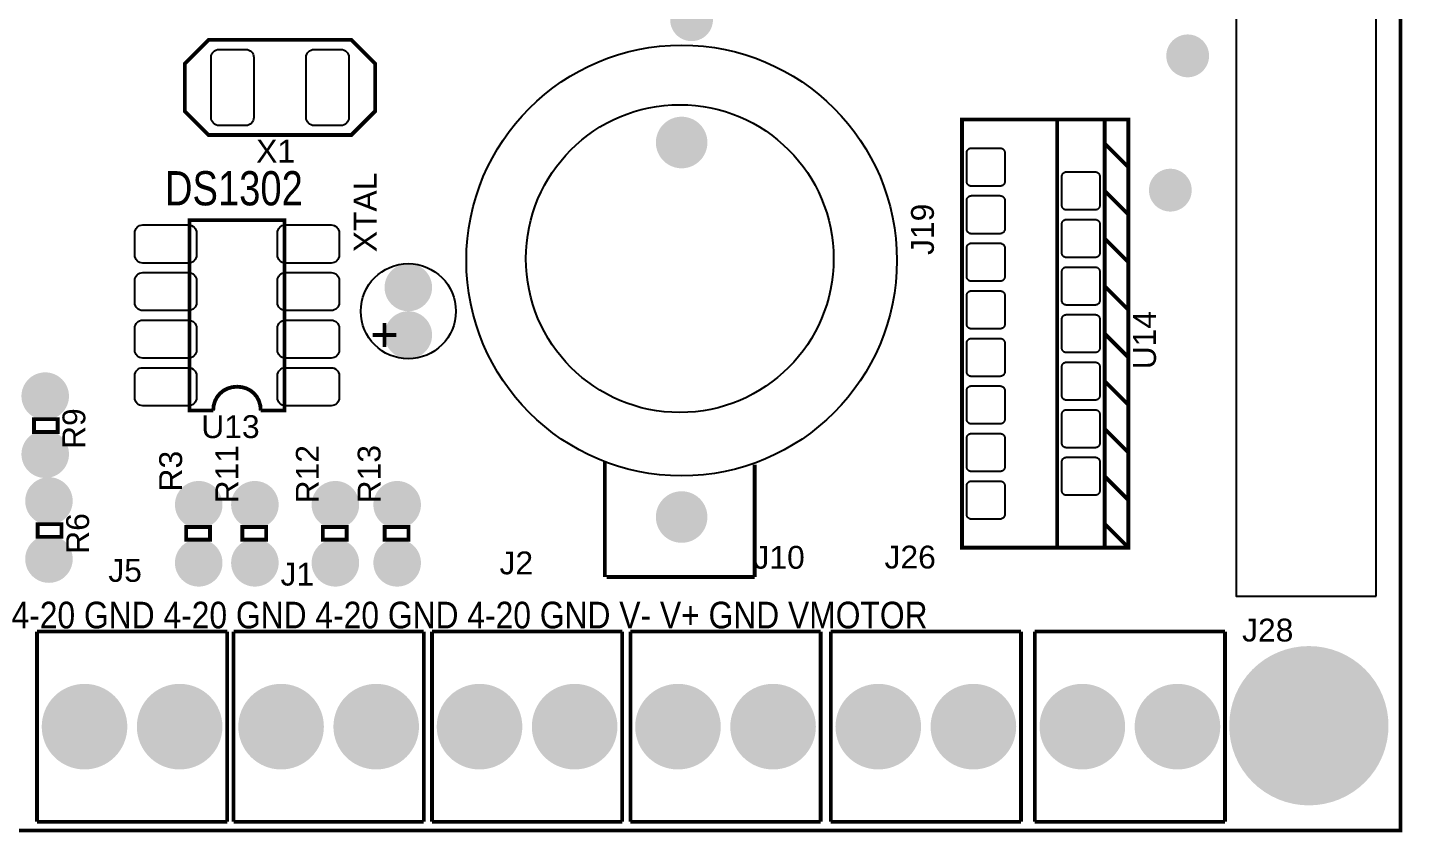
# Model space of a CAD drawing. Header units: inches. Extents: x -2.29 to 2.29, y -2.44 to 2.44.
# Drawn here: x -0.6 to 2.291, y -2.445 to -0.753 of the extents above; entities that cross this region are included whole.
import ezdxf

# ---------------------------------------------------------------- set-up
doc = ezdxf.new("R2010")
doc.units = ezdxf.units.IN
doc.layers.get('0').update_dxf_attribs({"linetype": 'CONTINUOUS'})

# ---------------------------------------------------------------- blocks, each defined once
blk = doc.blocks.new('EPAD')
at = {"const_width": 0.5}
blk.add_lwpolyline([(-0.25, 0, 1), (0.25, 0, 1)], format="xyb", close=True, dxfattribs=at)

msp = doc.modelspace()

# ---------------------------------------------------------------- linework, layer by layer
at = {"const_width": 0.008}
for points in [[(-2.287402, -2.440945), (2.287402, -2.440945), (2.287402, 2.440945), (-2.287402, 2.440945), (-2.287402, -2.440945)], [(-2.287402, -2.440945), (2.287402, -2.440945), (2.287402, 2.440945), (-2.287402, 2.440945), (-2.287402, -2.440945)], [(-2.287402, -2.440945), (2.287402, -2.440945), (2.287402, 2.440945), (-2.287402, 2.440945), (-2.287402, -2.440945)], [(0.080709, -0.978575), (-0.219291, -0.978575), (-0.269291, -0.928575), (-0.269291, -0.828575), (-0.219291, -0.778575), (0.080709, -0.778575), (0.130709, -0.828575), (0.130709, -0.928575), (0.080709, -0.978575)], [(0.080709, -0.978575), (-0.219291, -0.978575), (-0.269291, -0.928575), (-0.269291, -0.828575), (-0.219291, -0.778575), (0.080709, -0.778575), (0.130709, -0.828575), (0.130709, -0.928575), (0.080709, -0.978575)], [(0.080709, -0.978575), (-0.219291, -0.978575), (-0.269291, -0.928575), (-0.269291, -0.828575), (-0.219291, -0.778575), (0.080709, -0.778575), (0.130709, -0.828575), (0.130709, -0.928575), (0.080709, -0.978575)], [(1.364961, -1.846063), (1.714961, -1.846063), (1.714961, -0.946063), (1.364961, -0.946063), (1.364961, -1.846063)], [(1.364961, -1.846063), (1.714961, -1.846063), (1.714961, -0.946063), (1.364961, -0.946063), (1.364961, -1.846063)], [(1.364961, -1.846063), (1.714961, -1.846063), (1.714961, -0.946063), (1.364961, -0.946063), (1.364961, -1.846063)], [(1.564961, -0.946063), (1.564961, -1.846063)], [(1.564961, -0.946063), (1.564961, -1.846063)], [(1.564961, -0.946063), (1.564961, -1.846063)], [(1.664961, -0.946063), (1.664961, -1.846063)], [(1.664961, -0.946063), (1.664961, -1.846063)], [(1.664961, -0.946063), (1.664961, -1.846063)], [(1.664961, -0.996063), (1.714961, -1.046063)], [(1.664961, -0.996063), (1.714961, -1.046063)], [(1.664961, -0.996063), (1.714961, -1.046063)], [(1.664961, -1.096063), (1.714961, -1.146063)], [(1.664961, -1.096063), (1.714961, -1.146063)], [(1.664961, -1.096063), (1.714961, -1.146063)], [(-0.209724, -1.557685), (-0.259724, -1.557685), (-0.259724, -1.157685), (-0.059724, -1.157685), (-0.059724, -1.557685), (-0.109724, -1.557685)], [(-0.209724, -1.557685), (-0.259724, -1.557685), (-0.259724, -1.157685), (-0.059724, -1.157685), (-0.059724, -1.557685), (-0.109724, -1.557685)], [(-0.209724, -1.557685), (-0.259724, -1.557685), (-0.259724, -1.157685), (-0.059724, -1.157685), (-0.059724, -1.557685), (-0.109724, -1.557685)], [(1.664961, -1.196063), (1.714961, -1.246063)], [(1.664961, -1.196063), (1.714961, -1.246063)], [(1.664961, -1.196063), (1.714961, -1.246063)], [(1.664961, -1.296063), (1.714961, -1.346063)], [(1.664961, -1.296063), (1.714961, -1.346063)], [(1.664961, -1.296063), (1.714961, -1.346063)], [(0.150646, -1.424024), (0.150646, -1.374024)], [(0.150646, -1.424024), (0.150646, -1.374024)], [(0.150646, -1.424024), (0.150646, -1.374024)], [(0.125646, -1.399024), (0.175646, -1.399024)], [(0.125646, -1.399024), (0.175646, -1.399024)], [(0.125646, -1.399024), (0.175646, -1.399024)], [(1.664961, -1.396063), (1.714961, -1.446063)], [(1.664961, -1.396063), (1.714961, -1.446063)], [(1.664961, -1.396063), (1.714961, -1.446063)], [(1.664961, -1.496063), (1.714961, -1.546063)], [(1.664961, -1.496063), (1.714961, -1.546063)], [(1.664961, -1.496063), (1.714961, -1.546063)], [(-0.159724, -1.507685), (-0.169911, -1.508644), (-0.179349, -1.511419), (-0.187849, -1.515859), (-0.195224, -1.52181), (-0.201287, -1.52912), (-0.205849, -1.537638), (-0.208724, -1.54721), (-0.209724, -1.557685)], [(-0.159724, -1.507685), (-0.169911, -1.508644), (-0.179349, -1.511419), (-0.187849, -1.515859), (-0.195224, -1.52181), (-0.201287, -1.52912), (-0.205849, -1.537638), (-0.208724, -1.54721), (-0.209724, -1.557685)], [(-0.159724, -1.507685), (-0.169911, -1.508644), (-0.179349, -1.511419), (-0.187849, -1.515859), (-0.195224, -1.52181), (-0.201287, -1.52912), (-0.205849, -1.537638), (-0.208724, -1.54721), (-0.209724, -1.557685)], [(-0.159724, -1.507685), (-0.14925, -1.508644), (-0.139677, -1.511419), (-0.131159, -1.515859), (-0.123849, -1.52181), (-0.117898, -1.52912), (-0.113458, -1.537638), (-0.110683, -1.54721), (-0.109724, -1.557685)], [(-0.159724, -1.507685), (-0.14925, -1.508644), (-0.139677, -1.511419), (-0.131159, -1.515859), (-0.123849, -1.52181), (-0.117898, -1.52912), (-0.113458, -1.537638), (-0.110683, -1.54721), (-0.109724, -1.557685)], [(-0.159724, -1.507685), (-0.14925, -1.508644), (-0.139677, -1.511419), (-0.131159, -1.515859), (-0.123849, -1.52181), (-0.117898, -1.52912), (-0.113458, -1.537638), (-0.110683, -1.54721), (-0.109724, -1.557685)], [(-0.586685, -1.602858), (-0.536685, -1.602858), (-0.536685, -1.576087), (-0.586685, -1.576087), (-0.586685, -1.602858)], [(-0.586685, -1.602858), (-0.536685, -1.602858), (-0.536685, -1.576087), (-0.586685, -1.576087), (-0.586685, -1.602858)], [(-0.586685, -1.602858), (-0.536685, -1.602858), (-0.536685, -1.576087), (-0.586685, -1.576087), (-0.586685, -1.602858)], [(-0.561685, -1.573331), (-0.561685, -1.576087)], [(-0.561685, -1.573331), (-0.561685, -1.576087)], [(-0.561685, -1.573331), (-0.561685, -1.576087)], [(-0.561685, -1.602858), (-0.561685, -1.605614)], [(-0.561685, -1.602858), (-0.561685, -1.605614)], [(-0.561685, -1.602858), (-0.561685, -1.605614)], [(1.664961, -1.596063), (1.714961, -1.646063)], [(1.664961, -1.596063), (1.714961, -1.646063)], [(1.664961, -1.596063), (1.714961, -1.646063)], [(0.614031, -1.907685), (0.614031, -1.663591)], [(0.614031, -1.907685), (0.614031, -1.663591)], [(0.614031, -1.907685), (0.614031, -1.663591)], [(0.928992, -1.671465), (0.928992, -1.907685)], [(0.928992, -1.671465), (0.928992, -1.907685)], [(0.928992, -1.671465), (0.928992, -1.907685)], [(1.664961, -1.696063), (1.714961, -1.746063)], [(1.664961, -1.696063), (1.714961, -1.746063)], [(1.664961, -1.696063), (1.714961, -1.746063)], [(-0.578811, -1.823331), (-0.528811, -1.823331), (-0.528811, -1.796559), (-0.578811, -1.796559), (-0.578811, -1.823331)], [(-0.578811, -1.823331), (-0.528811, -1.823331), (-0.528811, -1.796559), (-0.578811, -1.796559), (-0.578811, -1.823331)], [(-0.578811, -1.823331), (-0.528811, -1.823331), (-0.528811, -1.796559), (-0.578811, -1.796559), (-0.578811, -1.823331)], [(-0.553811, -1.793803), (-0.553811, -1.796559)], [(-0.553811, -1.793803), (-0.553811, -1.796559)], [(-0.553811, -1.793803), (-0.553811, -1.796559)], [(1.664961, -1.796063), (1.714961, -1.846063)], [(1.664961, -1.796063), (1.714961, -1.846063)], [(1.664961, -1.796063), (1.714961, -1.846063)], [(-0.553811, -1.823331), (-0.553811, -1.826087)], [(-0.553811, -1.823331), (-0.553811, -1.826087)], [(-0.553811, -1.823331), (-0.553811, -1.826087)], [(-0.266465, -1.829425), (-0.216465, -1.829425), (-0.216465, -1.802654), (-0.266465, -1.802654), (-0.266465, -1.829425)], [(-0.266465, -1.829425), (-0.216465, -1.829425), (-0.216465, -1.802654), (-0.266465, -1.802654), (-0.266465, -1.829425)], [(-0.266465, -1.829425), (-0.216465, -1.829425), (-0.216465, -1.802654), (-0.266465, -1.802654), (-0.266465, -1.829425)], [(-0.241465, -1.802654), (-0.241465, -1.799898)], [(-0.241465, -1.802654), (-0.241465, -1.799898)], [(-0.241465, -1.802654), (-0.241465, -1.799898)], [(-0.148354, -1.829425), (-0.098354, -1.829425), (-0.098354, -1.802654), (-0.148354, -1.802654), (-0.148354, -1.829425)], [(-0.148354, -1.829425), (-0.098354, -1.829425), (-0.098354, -1.802654), (-0.148354, -1.802654), (-0.148354, -1.829425)], [(-0.148354, -1.829425), (-0.098354, -1.829425), (-0.098354, -1.802654), (-0.148354, -1.802654), (-0.148354, -1.829425)], [(-0.123354, -1.802654), (-0.123354, -1.799898)], [(-0.123354, -1.802654), (-0.123354, -1.799898)], [(-0.123354, -1.802654), (-0.123354, -1.799898)], [(0.020937, -1.829425), (0.070937, -1.829425), (0.070937, -1.802654), (0.020937, -1.802654), (0.020937, -1.829425)], [(0.020937, -1.829425), (0.070937, -1.829425), (0.070937, -1.802654), (0.020937, -1.802654), (0.020937, -1.829425)], [(0.020937, -1.829425), (0.070937, -1.829425), (0.070937, -1.802654), (0.020937, -1.802654), (0.020937, -1.829425)], [(0.045937, -1.802654), (0.045937, -1.799898)], [(0.045937, -1.802654), (0.045937, -1.799898)], [(0.045937, -1.802654), (0.045937, -1.799898)], [(0.150858, -1.829425), (0.200858, -1.829425), (0.200858, -1.802654), (0.150858, -1.802654), (0.150858, -1.829425)], [(0.150858, -1.829425), (0.200858, -1.829425), (0.200858, -1.802654), (0.150858, -1.802654), (0.150858, -1.829425)], [(0.150858, -1.829425), (0.200858, -1.829425), (0.200858, -1.802654), (0.150858, -1.802654), (0.150858, -1.829425)], [(0.175858, -1.802654), (0.175858, -1.799898)], [(0.175858, -1.802654), (0.175858, -1.799898)], [(0.175858, -1.802654), (0.175858, -1.799898)], [(-0.241465, -1.832181), (-0.241465, -1.829425)], [(-0.241465, -1.832181), (-0.241465, -1.829425)], [(-0.241465, -1.832181), (-0.241465, -1.829425)], [(-0.123354, -1.832181), (-0.123354, -1.829425)], [(-0.123354, -1.832181), (-0.123354, -1.829425)], [(-0.123354, -1.832181), (-0.123354, -1.829425)], [(0.045937, -1.832181), (0.045937, -1.829425)], [(0.045937, -1.832181), (0.045937, -1.829425)], [(0.045937, -1.832181), (0.045937, -1.829425)], [(0.175858, -1.832181), (0.175858, -1.829425)], [(0.175858, -1.832181), (0.175858, -1.829425)], [(0.175858, -1.832181), (0.175858, -1.829425)], [(0.617969, -1.907685), (0.928992, -1.907685)], [(0.617969, -1.907685), (0.928992, -1.907685)], [(0.617969, -1.907685), (0.928992, -1.907685)], [(-0.580315, -2.022441), (-0.580315, -2.422441)], [(-0.580315, -2.022441), (-0.180315, -2.022441)], [(-0.580315, -2.022441), (-0.580315, -2.422441)], [(-0.580315, -2.022441), (-0.180315, -2.022441)], [(-0.580315, -2.022441), (-0.580315, -2.422441)], [(-0.580315, -2.022441), (-0.180315, -2.022441)], [(-0.180315, -2.022441), (-0.180315, -2.422441)], [(-0.180315, -2.022441), (-0.180315, -2.422441)], [(-0.180315, -2.022441), (-0.180315, -2.422441)], [(-0.166929, -2.022441), (-0.166929, -2.422441)], [(-0.166929, -2.022441), (0.233071, -2.022441)], [(-0.166929, -2.022441), (-0.166929, -2.422441)], [(-0.166929, -2.022441), (0.233071, -2.022441)], [(-0.166929, -2.022441), (-0.166929, -2.422441)], [(-0.166929, -2.022441), (0.233071, -2.022441)], [(0.233071, -2.022441), (0.233071, -2.422441)], [(0.233071, -2.022441), (0.233071, -2.422441)], [(0.233071, -2.022441), (0.233071, -2.422441)], [(0.250394, -2.022441), (0.250394, -2.422441)], [(0.250394, -2.022441), (0.650394, -2.022441)], [(0.250394, -2.022441), (0.250394, -2.422441)], [(0.250394, -2.022441), (0.650394, -2.022441)], [(0.250394, -2.022441), (0.250394, -2.422441)], [(0.250394, -2.022441), (0.650394, -2.022441)], [(0.650394, -2.022441), (0.650394, -2.422441)], [(0.650394, -2.022441), (0.650394, -2.422441)], [(0.650394, -2.022441), (0.650394, -2.422441)], [(0.667717, -2.022441), (0.667717, -2.422441)], [(0.667717, -2.022441), (1.067717, -2.022441)], [(0.667717, -2.022441), (0.667717, -2.422441)], [(0.667717, -2.022441), (1.067717, -2.022441)], [(0.667717, -2.022441), (0.667717, -2.422441)], [(0.667717, -2.022441), (1.067717, -2.022441)], [(1.067717, -2.022441), (1.067717, -2.422441)], [(1.067717, -2.022441), (1.067717, -2.422441)], [(1.067717, -2.022441), (1.067717, -2.422441)], [(1.088976, -2.422441), (1.088976, -2.022441)], [(1.488976, -2.022441), (1.088976, -2.022441)], [(1.088976, -2.422441), (1.088976, -2.022441)], [(1.488976, -2.022441), (1.088976, -2.022441)], [(1.088976, -2.422441), (1.088976, -2.022441)], [(1.488976, -2.022441), (1.088976, -2.022441)], [(1.488976, -2.422441), (1.488976, -2.022441)], [(1.488976, -2.422441), (1.488976, -2.022441)], [(1.488976, -2.422441), (1.488976, -2.022441)], [(1.51811, -2.422441), (1.51811, -2.022441)], [(1.91811, -2.022441), (1.51811, -2.022441)], [(1.51811, -2.422441), (1.51811, -2.022441)], [(1.91811, -2.022441), (1.51811, -2.022441)], [(1.51811, -2.422441), (1.51811, -2.022441)], [(1.91811, -2.022441), (1.51811, -2.022441)], [(1.91811, -2.422441), (1.91811, -2.022441)], [(1.91811, -2.422441), (1.91811, -2.022441)], [(1.91811, -2.422441), (1.91811, -2.022441)], [(-0.580315, -2.422441), (-0.180315, -2.422441)], [(-0.580315, -2.422441), (-0.180315, -2.422441)], [(-0.580315, -2.422441), (-0.180315, -2.422441)], [(-0.166929, -2.422441), (0.233071, -2.422441)], [(-0.166929, -2.422441), (0.233071, -2.422441)], [(-0.166929, -2.422441), (0.233071, -2.422441)], [(0.250394, -2.422441), (0.650394, -2.422441)], [(0.250394, -2.422441), (0.650394, -2.422441)], [(0.250394, -2.422441), (0.650394, -2.422441)], [(0.667717, -2.422441), (1.067717, -2.422441)], [(0.667717, -2.422441), (1.067717, -2.422441)], [(0.667717, -2.422441), (1.067717, -2.422441)], [(1.488976, -2.422441), (1.088976, -2.422441)], [(1.488976, -2.422441), (1.088976, -2.422441)], [(1.488976, -2.422441), (1.088976, -2.422441)], [(1.91811, -2.422441), (1.51811, -2.422441)], [(1.91811, -2.422441), (1.51811, -2.422441)], [(1.91811, -2.422441), (1.51811, -2.422441)]]:
    msp.add_lwpolyline(points, dxfattribs=at)
msp.add_lwpolyline([(2.235827, -1.948031), (2.235827, -0.638583), (1.941339, -0.638583), (1.941339, -1.948031), (2.235827, -1.948031)])
for points in [[(-0.141291, -0.958575), (-0.197291, -0.958575), (-0.200767, -0.958237), (-0.203981, -0.957263), (-0.206872, -0.955717), (-0.209377, -0.953661), (-0.211434, -0.951156), (-0.21298, -0.948265), (-0.213953, -0.945051), (-0.214291, -0.941575), (-0.214291, -0.815575), (-0.213953, -0.812099), (-0.21298, -0.808885), (-0.211434, -0.805994), (-0.209377, -0.803489), (-0.206872, -0.801432), (-0.203981, -0.799886), (-0.200767, -0.798913), (-0.197291, -0.798575), (-0.141291, -0.798575), (-0.137815, -0.798913), (-0.134601, -0.799886), (-0.13171, -0.801432), (-0.129206, -0.803489), (-0.127149, -0.805994), (-0.125603, -0.808885), (-0.12463, -0.812099), (-0.124291, -0.815575), (-0.124291, -0.941575), (-0.12463, -0.945051), (-0.125603, -0.948265), (-0.127149, -0.951156), (-0.129206, -0.953661), (-0.13171, -0.955717), (-0.134601, -0.957263), (-0.137815, -0.958237), (-0.141291, -0.958575)], [(0.058709, -0.958575), (0.002709, -0.958575), (-0.000767, -0.958237), (-0.003981, -0.957263), (-0.006872, -0.955717), (-0.009377, -0.953661), (-0.011434, -0.951156), (-0.01298, -0.948265), (-0.013953, -0.945051), (-0.014291, -0.941575), (-0.014291, -0.815575), (-0.013953, -0.812099), (-0.01298, -0.808885), (-0.011434, -0.805994), (-0.009377, -0.803489), (-0.006872, -0.801432), (-0.003981, -0.799886), (-0.000767, -0.798913), (0.002709, -0.798575), (0.058709, -0.798575), (0.062185, -0.798913), (0.065399, -0.799886), (0.06829, -0.801432), (0.070794, -0.803489), (0.072851, -0.805994), (0.074397, -0.808885), (0.07537, -0.812099), (0.075709, -0.815575), (0.075709, -0.941575), (0.07537, -0.945051), (0.074397, -0.948265), (0.072851, -0.951156), (0.070794, -0.953661), (0.06829, -0.955717), (0.065399, -0.957263), (0.062185, -0.958237), (0.058709, -0.958575)], [(1.454961, -1.016063), (1.454961, -1.076063), (1.45491, -1.077102), (1.454762, -1.078107), (1.45452, -1.079074), (1.454189, -1.079998), (1.453774, -1.080875), (1.45328, -1.081699), (1.45271, -1.082467), (1.45207, -1.083172), (1.451364, -1.083813), (1.450596, -1.084382), (1.449772, -1.084876), (1.448896, -1.085291), (1.447972, -1.085622), (1.447005, -1.085864), (1.446, -1.086013), (1.444961, -1.086063), (1.384961, -1.086063), (1.383921, -1.086013), (1.382916, -1.085864), (1.381949, -1.085622), (1.381025, -1.085291), (1.380149, -1.084876), (1.379325, -1.084382), (1.378557, -1.083813), (1.377851, -1.083172), (1.377211, -1.082467), (1.376642, -1.081699), (1.376147, -1.080875), (1.375732, -1.079998), (1.375402, -1.079074), (1.375159, -1.078107), (1.375011, -1.077102), (1.374961, -1.076063), (1.374961, -1.016063), (1.375011, -1.015024), (1.375159, -1.014019), (1.375402, -1.013052), (1.375732, -1.012128), (1.376147, -1.011251), (1.376642, -1.010427), (1.377211, -1.009659), (1.377851, -1.008954), (1.378557, -1.008313), (1.379325, -1.007744), (1.380149, -1.00725), (1.381025, -1.006835), (1.381949, -1.006504), (1.382916, -1.006262), (1.383921, -1.006113), (1.384961, -1.006063), (1.444961, -1.006063), (1.446, -1.006113), (1.447005, -1.006262), (1.447972, -1.006504), (1.448896, -1.006835), (1.449772, -1.00725), (1.450596, -1.007744), (1.451364, -1.008313), (1.45207, -1.008954), (1.45271, -1.009659), (1.45328, -1.010427), (1.453774, -1.011251), (1.454189, -1.012128), (1.45452, -1.013052), (1.454762, -1.014019), (1.45491, -1.015024), (1.454961, -1.016063)], [(1.654961, -1.066063), (1.654961, -1.126063), (1.65491, -1.127102), (1.654762, -1.128107), (1.65452, -1.129074), (1.654189, -1.129998), (1.653774, -1.130875), (1.65328, -1.131699), (1.65271, -1.132467), (1.65207, -1.133172), (1.651364, -1.133813), (1.650596, -1.134382), (1.649772, -1.134876), (1.648896, -1.135291), (1.647972, -1.135622), (1.647005, -1.135864), (1.646, -1.136013), (1.644961, -1.136063), (1.584961, -1.136063), (1.583921, -1.136013), (1.582916, -1.135864), (1.581949, -1.135622), (1.581025, -1.135291), (1.580149, -1.134876), (1.579325, -1.134382), (1.578557, -1.133813), (1.577851, -1.133172), (1.577211, -1.132467), (1.576642, -1.131699), (1.576147, -1.130875), (1.575732, -1.129998), (1.575402, -1.129074), (1.575159, -1.128107), (1.575011, -1.127102), (1.574961, -1.126063), (1.574961, -1.066063), (1.575011, -1.065024), (1.575159, -1.064019), (1.575402, -1.063052), (1.575732, -1.062128), (1.576147, -1.061251), (1.576642, -1.060427), (1.577211, -1.059659), (1.577851, -1.058954), (1.578557, -1.058313), (1.579325, -1.057744), (1.580149, -1.05725), (1.581025, -1.056835), (1.581949, -1.056504), (1.582916, -1.056262), (1.583921, -1.056113), (1.584961, -1.056063), (1.644961, -1.056063), (1.646, -1.056113), (1.647005, -1.056262), (1.647972, -1.056504), (1.648896, -1.056835), (1.649772, -1.05725), (1.650596, -1.057744), (1.651364, -1.058313), (1.65207, -1.058954), (1.65271, -1.059659), (1.65328, -1.060427), (1.653774, -1.061251), (1.654189, -1.062128), (1.65452, -1.063052), (1.654762, -1.064019), (1.65491, -1.065024), (1.654961, -1.066063)], [(1.454961, -1.116063), (1.454961, -1.176063), (1.45491, -1.177102), (1.454762, -1.178107), (1.45452, -1.179074), (1.454189, -1.179998), (1.453774, -1.180875), (1.45328, -1.181699), (1.45271, -1.182467), (1.45207, -1.183172), (1.451364, -1.183813), (1.450596, -1.184382), (1.449772, -1.184876), (1.448896, -1.185291), (1.447972, -1.185622), (1.447005, -1.185864), (1.446, -1.186013), (1.444961, -1.186063), (1.384961, -1.186063), (1.383921, -1.186013), (1.382916, -1.185864), (1.381949, -1.185622), (1.381025, -1.185291), (1.380149, -1.184876), (1.379325, -1.184382), (1.378557, -1.183813), (1.377851, -1.183172), (1.377211, -1.182467), (1.376642, -1.181699), (1.376147, -1.180875), (1.375732, -1.179998), (1.375402, -1.179074), (1.375159, -1.178107), (1.375011, -1.177102), (1.374961, -1.176063), (1.374961, -1.116063), (1.375011, -1.115024), (1.375159, -1.114019), (1.375402, -1.113052), (1.375732, -1.112128), (1.376147, -1.111251), (1.376642, -1.110427), (1.377211, -1.109659), (1.377851, -1.108954), (1.378557, -1.108313), (1.379325, -1.107744), (1.380149, -1.10725), (1.381025, -1.106835), (1.381949, -1.106504), (1.382916, -1.106262), (1.383921, -1.106113), (1.384961, -1.106063), (1.444961, -1.106063), (1.446, -1.106113), (1.447005, -1.106262), (1.447972, -1.106504), (1.448896, -1.106835), (1.449772, -1.10725), (1.450596, -1.107744), (1.451364, -1.108313), (1.45207, -1.108954), (1.45271, -1.109659), (1.45328, -1.110427), (1.453774, -1.111251), (1.454189, -1.112128), (1.45452, -1.113052), (1.454762, -1.114019), (1.45491, -1.115024), (1.454961, -1.116063)], [(1.654961, -1.166063), (1.654961, -1.226063), (1.65491, -1.227102), (1.654762, -1.228107), (1.65452, -1.229074), (1.654189, -1.229998), (1.653774, -1.230875), (1.65328, -1.231699), (1.65271, -1.232467), (1.65207, -1.233172), (1.651364, -1.233813), (1.650596, -1.234382), (1.649772, -1.234876), (1.648896, -1.235291), (1.647972, -1.235622), (1.647005, -1.235864), (1.646, -1.236013), (1.644961, -1.236063), (1.584961, -1.236063), (1.583921, -1.236013), (1.582916, -1.235864), (1.581949, -1.235622), (1.581025, -1.235291), (1.580149, -1.234876), (1.579325, -1.234382), (1.578557, -1.233813), (1.577851, -1.233172), (1.577211, -1.232467), (1.576642, -1.231699), (1.576147, -1.230875), (1.575732, -1.229998), (1.575402, -1.229074), (1.575159, -1.228107), (1.575011, -1.227102), (1.574961, -1.226063), (1.574961, -1.166063), (1.575011, -1.165024), (1.575159, -1.164019), (1.575402, -1.163052), (1.575732, -1.162128), (1.576147, -1.161251), (1.576642, -1.160427), (1.577211, -1.159659), (1.577851, -1.158954), (1.578557, -1.158313), (1.579325, -1.157744), (1.580149, -1.15725), (1.581025, -1.156835), (1.581949, -1.156504), (1.582916, -1.156262), (1.583921, -1.156113), (1.584961, -1.156063), (1.644961, -1.156063), (1.646, -1.156113), (1.647005, -1.156262), (1.647972, -1.156504), (1.648896, -1.156835), (1.649772, -1.15725), (1.650596, -1.157744), (1.651364, -1.158313), (1.65207, -1.158954), (1.65271, -1.159659), (1.65328, -1.160427), (1.653774, -1.161251), (1.654189, -1.162128), (1.65452, -1.163052), (1.654762, -1.164019), (1.65491, -1.165024), (1.654961, -1.166063)], [(-0.374724, -1.230685), (-0.374724, -1.184685), (-0.374386, -1.181209), (-0.373413, -1.177995), (-0.371867, -1.175104), (-0.36981, -1.172599), (-0.367305, -1.170543), (-0.364414, -1.168996), (-0.3612, -1.168023), (-0.357724, -1.167685), (-0.261724, -1.167685), (-0.258248, -1.168023), (-0.255034, -1.168996), (-0.252143, -1.170543), (-0.249638, -1.172599), (-0.247581, -1.175104), (-0.246035, -1.177995), (-0.245062, -1.181209), (-0.244724, -1.184685), (-0.244724, -1.230685), (-0.245062, -1.234161), (-0.246035, -1.237375), (-0.247581, -1.240266), (-0.249638, -1.242771), (-0.252143, -1.244828), (-0.255034, -1.246374), (-0.258248, -1.247347), (-0.261724, -1.247685), (-0.357724, -1.247685), (-0.3612, -1.247347), (-0.364414, -1.246374), (-0.367305, -1.244828), (-0.36981, -1.242771), (-0.371867, -1.240266), (-0.373413, -1.237375), (-0.374386, -1.234161), (-0.374724, -1.230685)], [(-0.074724, -1.230685), (-0.074724, -1.184685), (-0.074386, -1.181209), (-0.073413, -1.177995), (-0.071867, -1.175104), (-0.06981, -1.172599), (-0.067305, -1.170543), (-0.064414, -1.168996), (-0.0612, -1.168023), (-0.057724, -1.167685), (0.038276, -1.167685), (0.041752, -1.168023), (0.044966, -1.168996), (0.047857, -1.170543), (0.050362, -1.172599), (0.052419, -1.175104), (0.053965, -1.177995), (0.054938, -1.181209), (0.055276, -1.184685), (0.055276, -1.230685), (0.054938, -1.234161), (0.053965, -1.237375), (0.052419, -1.240266), (0.050362, -1.242771), (0.047857, -1.244828), (0.044966, -1.246374), (0.041752, -1.247347), (0.038276, -1.247685), (-0.057724, -1.247685), (-0.0612, -1.247347), (-0.064414, -1.246374), (-0.067305, -1.244828), (-0.06981, -1.242771), (-0.071867, -1.240266), (-0.073413, -1.237375), (-0.074386, -1.234161), (-0.074724, -1.230685)], [(1.454961, -1.216063), (1.454961, -1.276063), (1.45491, -1.277102), (1.454762, -1.278107), (1.45452, -1.279074), (1.454189, -1.279998), (1.453774, -1.280875), (1.45328, -1.281699), (1.45271, -1.282467), (1.45207, -1.283172), (1.451364, -1.283813), (1.450596, -1.284382), (1.449772, -1.284876), (1.448896, -1.285291), (1.447972, -1.285622), (1.447005, -1.285864), (1.446, -1.286013), (1.444961, -1.286063), (1.384961, -1.286063), (1.383921, -1.286013), (1.382916, -1.285864), (1.381949, -1.285622), (1.381025, -1.285291), (1.380149, -1.284876), (1.379325, -1.284382), (1.378557, -1.283813), (1.377851, -1.283172), (1.377211, -1.282467), (1.376642, -1.281699), (1.376147, -1.280875), (1.375732, -1.279998), (1.375402, -1.279074), (1.375159, -1.278107), (1.375011, -1.277102), (1.374961, -1.276063), (1.374961, -1.216063), (1.375011, -1.215024), (1.375159, -1.214019), (1.375402, -1.213052), (1.375732, -1.212128), (1.376147, -1.211251), (1.376642, -1.210427), (1.377211, -1.209659), (1.377851, -1.208954), (1.378557, -1.208313), (1.379325, -1.207744), (1.380149, -1.20725), (1.381025, -1.206835), (1.381949, -1.206504), (1.382916, -1.206262), (1.383921, -1.206113), (1.384961, -1.206063), (1.444961, -1.206063), (1.446, -1.206113), (1.447005, -1.206262), (1.447972, -1.206504), (1.448896, -1.206835), (1.449772, -1.20725), (1.450596, -1.207744), (1.451364, -1.208313), (1.45207, -1.208954), (1.45271, -1.209659), (1.45328, -1.210427), (1.453774, -1.211251), (1.454189, -1.212128), (1.45452, -1.213052), (1.454762, -1.214019), (1.45491, -1.215024), (1.454961, -1.216063)], [(-0.374724, -1.330685), (-0.374724, -1.284685), (-0.374386, -1.281209), (-0.373413, -1.277995), (-0.371867, -1.275104), (-0.36981, -1.272599), (-0.367305, -1.270543), (-0.364414, -1.268996), (-0.3612, -1.268023), (-0.357724, -1.267685), (-0.261724, -1.267685), (-0.258248, -1.268023), (-0.255034, -1.268996), (-0.252143, -1.270543), (-0.249638, -1.272599), (-0.247581, -1.275104), (-0.246035, -1.277995), (-0.245062, -1.281209), (-0.244724, -1.284685), (-0.244724, -1.330685), (-0.245062, -1.334161), (-0.246035, -1.337375), (-0.247581, -1.340266), (-0.249638, -1.342771), (-0.252143, -1.344828), (-0.255034, -1.346374), (-0.258248, -1.347347), (-0.261724, -1.347685), (-0.357724, -1.347685), (-0.3612, -1.347347), (-0.364414, -1.346374), (-0.367305, -1.344828), (-0.36981, -1.342771), (-0.371867, -1.340266), (-0.373413, -1.337375), (-0.374386, -1.334161), (-0.374724, -1.330685)], [(-0.074724, -1.330685), (-0.074724, -1.284685), (-0.074386, -1.281209), (-0.073413, -1.277995), (-0.071867, -1.275104), (-0.06981, -1.272599), (-0.067305, -1.270543), (-0.064414, -1.268996), (-0.0612, -1.268023), (-0.057724, -1.267685), (0.038276, -1.267685), (0.041752, -1.268023), (0.044966, -1.268996), (0.047857, -1.270543), (0.050362, -1.272599), (0.052419, -1.275104), (0.053965, -1.277995), (0.054938, -1.281209), (0.055276, -1.284685), (0.055276, -1.330685), (0.054938, -1.334161), (0.053965, -1.337375), (0.052419, -1.340266), (0.050362, -1.342771), (0.047857, -1.344828), (0.044966, -1.346374), (0.041752, -1.347347), (0.038276, -1.347685), (-0.057724, -1.347685), (-0.0612, -1.347347), (-0.064414, -1.346374), (-0.067305, -1.344828), (-0.06981, -1.342771), (-0.071867, -1.340266), (-0.073413, -1.337375), (-0.074386, -1.334161), (-0.074724, -1.330685)], [(1.654961, -1.266063), (1.654961, -1.326063), (1.65491, -1.327102), (1.654762, -1.328107), (1.65452, -1.329074), (1.654189, -1.329998), (1.653774, -1.330875), (1.65328, -1.331699), (1.65271, -1.332467), (1.65207, -1.333172), (1.651364, -1.333813), (1.650596, -1.334382), (1.649772, -1.334876), (1.648896, -1.335291), (1.647972, -1.335622), (1.647005, -1.335864), (1.646, -1.336013), (1.644961, -1.336063), (1.584961, -1.336063), (1.583921, -1.336013), (1.582916, -1.335864), (1.581949, -1.335622), (1.581025, -1.335291), (1.580149, -1.334876), (1.579325, -1.334382), (1.578557, -1.333813), (1.577851, -1.333172), (1.577211, -1.332467), (1.576642, -1.331699), (1.576147, -1.330875), (1.575732, -1.329998), (1.575402, -1.329074), (1.575159, -1.328107), (1.575011, -1.327102), (1.574961, -1.326063), (1.574961, -1.266063), (1.575011, -1.265024), (1.575159, -1.264019), (1.575402, -1.263052), (1.575732, -1.262128), (1.576147, -1.261251), (1.576642, -1.260427), (1.577211, -1.259659), (1.577851, -1.258954), (1.578557, -1.258313), (1.579325, -1.257744), (1.580149, -1.25725), (1.581025, -1.256835), (1.581949, -1.256504), (1.582916, -1.256262), (1.583921, -1.256113), (1.584961, -1.256063), (1.644961, -1.256063), (1.646, -1.256113), (1.647005, -1.256262), (1.647972, -1.256504), (1.648896, -1.256835), (1.649772, -1.25725), (1.650596, -1.257744), (1.651364, -1.258313), (1.65207, -1.258954), (1.65271, -1.259659), (1.65328, -1.260427), (1.653774, -1.261251), (1.654189, -1.262128), (1.65452, -1.263052), (1.654762, -1.264019), (1.65491, -1.265024), (1.654961, -1.266063)], [(1.454961, -1.316063), (1.454961, -1.376063), (1.45491, -1.377102), (1.454762, -1.378107), (1.45452, -1.379074), (1.454189, -1.379998), (1.453774, -1.380875), (1.45328, -1.381699), (1.45271, -1.382467), (1.45207, -1.383172), (1.451364, -1.383813), (1.450596, -1.384382), (1.449772, -1.384876), (1.448896, -1.385291), (1.447972, -1.385622), (1.447005, -1.385864), (1.446, -1.386013), (1.444961, -1.386063), (1.384961, -1.386063), (1.383921, -1.386013), (1.382916, -1.385864), (1.381949, -1.385622), (1.381025, -1.385291), (1.380149, -1.384876), (1.379325, -1.384382), (1.378557, -1.383813), (1.377851, -1.383172), (1.377211, -1.382467), (1.376642, -1.381699), (1.376147, -1.380875), (1.375732, -1.379998), (1.375402, -1.379074), (1.375159, -1.378107), (1.375011, -1.377102), (1.374961, -1.376063), (1.374961, -1.316063), (1.375011, -1.315024), (1.375159, -1.314019), (1.375402, -1.313052), (1.375732, -1.312128), (1.376147, -1.311251), (1.376642, -1.310427), (1.377211, -1.309659), (1.377851, -1.308954), (1.378557, -1.308313), (1.379325, -1.307744), (1.380149, -1.30725), (1.381025, -1.306835), (1.381949, -1.306504), (1.382916, -1.306262), (1.383921, -1.306113), (1.384961, -1.306063), (1.444961, -1.306063), (1.446, -1.306113), (1.447005, -1.306262), (1.447972, -1.306504), (1.448896, -1.306835), (1.449772, -1.30725), (1.450596, -1.307744), (1.451364, -1.308313), (1.45207, -1.308954), (1.45271, -1.309659), (1.45328, -1.310427), (1.453774, -1.311251), (1.454189, -1.312128), (1.45452, -1.313052), (1.454762, -1.314019), (1.45491, -1.315024), (1.454961, -1.316063)], [(1.654961, -1.366063), (1.654961, -1.426063), (1.65491, -1.427102), (1.654762, -1.428107), (1.65452, -1.429074), (1.654189, -1.429998), (1.653774, -1.430875), (1.65328, -1.431699), (1.65271, -1.432467), (1.65207, -1.433172), (1.651364, -1.433813), (1.650596, -1.434382), (1.649772, -1.434876), (1.648896, -1.435291), (1.647972, -1.435622), (1.647005, -1.435864), (1.646, -1.436013), (1.644961, -1.436063), (1.584961, -1.436063), (1.583921, -1.436013), (1.582916, -1.435864), (1.581949, -1.435622), (1.581025, -1.435291), (1.580149, -1.434876), (1.579325, -1.434382), (1.578557, -1.433813), (1.577851, -1.433172), (1.577211, -1.432467), (1.576642, -1.431699), (1.576147, -1.430875), (1.575732, -1.429998), (1.575402, -1.429074), (1.575159, -1.428107), (1.575011, -1.427102), (1.574961, -1.426063), (1.574961, -1.366063), (1.575011, -1.365024), (1.575159, -1.364019), (1.575402, -1.363052), (1.575732, -1.362128), (1.576147, -1.361251), (1.576642, -1.360427), (1.577211, -1.359659), (1.577851, -1.358954), (1.578557, -1.358313), (1.579325, -1.357744), (1.580149, -1.35725), (1.581025, -1.356835), (1.581949, -1.356504), (1.582916, -1.356262), (1.583921, -1.356113), (1.584961, -1.356063), (1.644961, -1.356063), (1.646, -1.356113), (1.647005, -1.356262), (1.647972, -1.356504), (1.648896, -1.356835), (1.649772, -1.35725), (1.650596, -1.357744), (1.651364, -1.358313), (1.65207, -1.358954), (1.65271, -1.359659), (1.65328, -1.360427), (1.653774, -1.361251), (1.654189, -1.362128), (1.65452, -1.363052), (1.654762, -1.364019), (1.65491, -1.365024), (1.654961, -1.366063)], [(-0.374724, -1.430685), (-0.374724, -1.384685), (-0.374386, -1.381209), (-0.373413, -1.377995), (-0.371867, -1.375104), (-0.36981, -1.372599), (-0.367305, -1.370543), (-0.364414, -1.368996), (-0.3612, -1.368023), (-0.357724, -1.367685), (-0.261724, -1.367685), (-0.258248, -1.368023), (-0.255034, -1.368996), (-0.252143, -1.370543), (-0.249638, -1.372599), (-0.247581, -1.375104), (-0.246035, -1.377995), (-0.245062, -1.381209), (-0.244724, -1.384685), (-0.244724, -1.430685), (-0.245062, -1.434161), (-0.246035, -1.437375), (-0.247581, -1.440266), (-0.249638, -1.442771), (-0.252143, -1.444828), (-0.255034, -1.446374), (-0.258248, -1.447347), (-0.261724, -1.447685), (-0.357724, -1.447685), (-0.3612, -1.447347), (-0.364414, -1.446374), (-0.367305, -1.444828), (-0.36981, -1.442771), (-0.371867, -1.440266), (-0.373413, -1.437375), (-0.374386, -1.434161), (-0.374724, -1.430685)], [(-0.074724, -1.430685), (-0.074724, -1.384685), (-0.074386, -1.381209), (-0.073413, -1.377995), (-0.071867, -1.375104), (-0.06981, -1.372599), (-0.067305, -1.370543), (-0.064414, -1.368996), (-0.0612, -1.368023), (-0.057724, -1.367685), (0.038276, -1.367685), (0.041752, -1.368023), (0.044966, -1.368996), (0.047857, -1.370543), (0.050362, -1.372599), (0.052419, -1.375104), (0.053965, -1.377995), (0.054938, -1.381209), (0.055276, -1.384685), (0.055276, -1.430685), (0.054938, -1.434161), (0.053965, -1.437375), (0.052419, -1.440266), (0.050362, -1.442771), (0.047857, -1.444828), (0.044966, -1.446374), (0.041752, -1.447347), (0.038276, -1.447685), (-0.057724, -1.447685), (-0.0612, -1.447347), (-0.064414, -1.446374), (-0.067305, -1.444828), (-0.06981, -1.442771), (-0.071867, -1.440266), (-0.073413, -1.437375), (-0.074386, -1.434161), (-0.074724, -1.430685)], [(1.454961, -1.416063), (1.454961, -1.476063), (1.45491, -1.477102), (1.454762, -1.478107), (1.45452, -1.479074), (1.454189, -1.479998), (1.453774, -1.480875), (1.45328, -1.481699), (1.45271, -1.482467), (1.45207, -1.483172), (1.451364, -1.483813), (1.450596, -1.484382), (1.449772, -1.484876), (1.448896, -1.485291), (1.447972, -1.485622), (1.447005, -1.485864), (1.446, -1.486013), (1.444961, -1.486063), (1.384961, -1.486063), (1.383921, -1.486013), (1.382916, -1.485864), (1.381949, -1.485622), (1.381025, -1.485291), (1.380149, -1.484876), (1.379325, -1.484382), (1.378557, -1.483813), (1.377851, -1.483172), (1.377211, -1.482467), (1.376642, -1.481699), (1.376147, -1.480875), (1.375732, -1.479998), (1.375402, -1.479074), (1.375159, -1.478107), (1.375011, -1.477102), (1.374961, -1.476063), (1.374961, -1.416063), (1.375011, -1.415024), (1.375159, -1.414019), (1.375402, -1.413052), (1.375732, -1.412128), (1.376147, -1.411251), (1.376642, -1.410427), (1.377211, -1.409659), (1.377851, -1.408954), (1.378557, -1.408313), (1.379325, -1.407744), (1.380149, -1.40725), (1.381025, -1.406835), (1.381949, -1.406504), (1.382916, -1.406262), (1.383921, -1.406113), (1.384961, -1.406063), (1.444961, -1.406063), (1.446, -1.406113), (1.447005, -1.406262), (1.447972, -1.406504), (1.448896, -1.406835), (1.449772, -1.40725), (1.450596, -1.407744), (1.451364, -1.408313), (1.45207, -1.408954), (1.45271, -1.409659), (1.45328, -1.410427), (1.453774, -1.411251), (1.454189, -1.412128), (1.45452, -1.413052), (1.454762, -1.414019), (1.45491, -1.415024), (1.454961, -1.416063)], [(-0.374724, -1.530685), (-0.374724, -1.484685), (-0.374386, -1.481209), (-0.373413, -1.477995), (-0.371867, -1.475104), (-0.36981, -1.472599), (-0.367305, -1.470543), (-0.364414, -1.468996), (-0.3612, -1.468023), (-0.357724, -1.467685), (-0.261724, -1.467685), (-0.258248, -1.468023), (-0.255034, -1.468996), (-0.252143, -1.470543), (-0.249638, -1.472599), (-0.247581, -1.475104), (-0.246035, -1.477995), (-0.245062, -1.481209), (-0.244724, -1.484685), (-0.244724, -1.530685), (-0.245062, -1.534161), (-0.246035, -1.537375), (-0.247581, -1.540266), (-0.249638, -1.542771), (-0.252143, -1.544828), (-0.255034, -1.546374), (-0.258248, -1.547347), (-0.261724, -1.547685), (-0.357724, -1.547685), (-0.3612, -1.547347), (-0.364414, -1.546374), (-0.367305, -1.544828), (-0.36981, -1.542771), (-0.371867, -1.540266), (-0.373413, -1.537375), (-0.374386, -1.534161), (-0.374724, -1.530685)], [(-0.074724, -1.530685), (-0.074724, -1.484685), (-0.074386, -1.481209), (-0.073413, -1.477995), (-0.071867, -1.475104), (-0.06981, -1.472599), (-0.067305, -1.470543), (-0.064414, -1.468996), (-0.0612, -1.468023), (-0.057724, -1.467685), (0.038276, -1.467685), (0.041752, -1.468023), (0.044966, -1.468996), (0.047857, -1.470543), (0.050362, -1.472599), (0.052419, -1.475104), (0.053965, -1.477995), (0.054938, -1.481209), (0.055276, -1.484685), (0.055276, -1.530685), (0.054938, -1.534161), (0.053965, -1.537375), (0.052419, -1.540266), (0.050362, -1.542771), (0.047857, -1.544828), (0.044966, -1.546374), (0.041752, -1.547347), (0.038276, -1.547685), (-0.057724, -1.547685), (-0.0612, -1.547347), (-0.064414, -1.546374), (-0.067305, -1.544828), (-0.06981, -1.542771), (-0.071867, -1.540266), (-0.073413, -1.537375), (-0.074386, -1.534161), (-0.074724, -1.530685)], [(1.654961, -1.466063), (1.654961, -1.526063), (1.65491, -1.527102), (1.654762, -1.528107), (1.65452, -1.529074), (1.654189, -1.529998), (1.653774, -1.530875), (1.65328, -1.531699), (1.65271, -1.532467), (1.65207, -1.533172), (1.651364, -1.533813), (1.650596, -1.534382), (1.649772, -1.534876), (1.648896, -1.535291), (1.647972, -1.535622), (1.647005, -1.535864), (1.646, -1.536013), (1.644961, -1.536063), (1.584961, -1.536063), (1.583921, -1.536013), (1.582916, -1.535864), (1.581949, -1.535622), (1.581025, -1.535291), (1.580149, -1.534876), (1.579325, -1.534382), (1.578557, -1.533813), (1.577851, -1.533172), (1.577211, -1.532467), (1.576642, -1.531699), (1.576147, -1.530875), (1.575732, -1.529998), (1.575402, -1.529074), (1.575159, -1.528107), (1.575011, -1.527102), (1.574961, -1.526063), (1.574961, -1.466063), (1.575011, -1.465024), (1.575159, -1.464019), (1.575402, -1.463052), (1.575732, -1.462128), (1.576147, -1.461251), (1.576642, -1.460427), (1.577211, -1.459659), (1.577851, -1.458954), (1.578557, -1.458313), (1.579325, -1.457744), (1.580149, -1.45725), (1.581025, -1.456835), (1.581949, -1.456504), (1.582916, -1.456262), (1.583921, -1.456113), (1.584961, -1.456063), (1.644961, -1.456063), (1.646, -1.456113), (1.647005, -1.456262), (1.647972, -1.456504), (1.648896, -1.456835), (1.649772, -1.45725), (1.650596, -1.457744), (1.651364, -1.458313), (1.65207, -1.458954), (1.65271, -1.459659), (1.65328, -1.460427), (1.653774, -1.461251), (1.654189, -1.462128), (1.65452, -1.463052), (1.654762, -1.464019), (1.65491, -1.465024), (1.654961, -1.466063)], [(1.454961, -1.516063), (1.454961, -1.576063), (1.45491, -1.577102), (1.454762, -1.578107), (1.45452, -1.579074), (1.454189, -1.579998), (1.453774, -1.580875), (1.45328, -1.581699), (1.45271, -1.582467), (1.45207, -1.583172), (1.451364, -1.583813), (1.450596, -1.584382), (1.449772, -1.584876), (1.448896, -1.585291), (1.447972, -1.585622), (1.447005, -1.585864), (1.446, -1.586013), (1.444961, -1.586063), (1.384961, -1.586063), (1.383921, -1.586013), (1.382916, -1.585864), (1.381949, -1.585622), (1.381025, -1.585291), (1.380149, -1.584876), (1.379325, -1.584382), (1.378557, -1.583813), (1.377851, -1.583172), (1.377211, -1.582467), (1.376642, -1.581699), (1.376147, -1.580875), (1.375732, -1.579998), (1.375402, -1.579074), (1.375159, -1.578107), (1.375011, -1.577102), (1.374961, -1.576063), (1.374961, -1.516063), (1.375011, -1.515024), (1.375159, -1.514019), (1.375402, -1.513052), (1.375732, -1.512128), (1.376147, -1.511251), (1.376642, -1.510427), (1.377211, -1.509659), (1.377851, -1.508954), (1.378557, -1.508313), (1.379325, -1.507744), (1.380149, -1.50725), (1.381025, -1.506835), (1.381949, -1.506504), (1.382916, -1.506262), (1.383921, -1.506113), (1.384961, -1.506063), (1.444961, -1.506063), (1.446, -1.506113), (1.447005, -1.506262), (1.447972, -1.506504), (1.448896, -1.506835), (1.449772, -1.50725), (1.450596, -1.507744), (1.451364, -1.508313), (1.45207, -1.508954), (1.45271, -1.509659), (1.45328, -1.510427), (1.453774, -1.511251), (1.454189, -1.512128), (1.45452, -1.513052), (1.454762, -1.514019), (1.45491, -1.515024), (1.454961, -1.516063)], [(1.654961, -1.566063), (1.654961, -1.626063), (1.65491, -1.627102), (1.654762, -1.628107), (1.65452, -1.629074), (1.654189, -1.629998), (1.653774, -1.630875), (1.65328, -1.631699), (1.65271, -1.632467), (1.65207, -1.633172), (1.651364, -1.633813), (1.650596, -1.634382), (1.649772, -1.634876), (1.648896, -1.635291), (1.647972, -1.635622), (1.647005, -1.635864), (1.646, -1.636013), (1.644961, -1.636063), (1.584961, -1.636063), (1.583921, -1.636013), (1.582916, -1.635864), (1.581949, -1.635622), (1.581025, -1.635291), (1.580149, -1.634876), (1.579325, -1.634382), (1.578557, -1.633813), (1.577851, -1.633172), (1.577211, -1.632467), (1.576642, -1.631699), (1.576147, -1.630875), (1.575732, -1.629998), (1.575402, -1.629074), (1.575159, -1.628107), (1.575011, -1.627102), (1.574961, -1.626063), (1.574961, -1.566063), (1.575011, -1.565024), (1.575159, -1.564019), (1.575402, -1.563052), (1.575732, -1.562128), (1.576147, -1.561251), (1.576642, -1.560427), (1.577211, -1.559659), (1.577851, -1.558954), (1.578557, -1.558313), (1.579325, -1.557744), (1.580149, -1.55725), (1.581025, -1.556835), (1.581949, -1.556504), (1.582916, -1.556262), (1.583921, -1.556113), (1.584961, -1.556063), (1.644961, -1.556063), (1.646, -1.556113), (1.647005, -1.556262), (1.647972, -1.556504), (1.648896, -1.556835), (1.649772, -1.55725), (1.650596, -1.557744), (1.651364, -1.558313), (1.65207, -1.558954), (1.65271, -1.559659), (1.65328, -1.560427), (1.653774, -1.561251), (1.654189, -1.562128), (1.65452, -1.563052), (1.654762, -1.564019), (1.65491, -1.565024), (1.654961, -1.566063)], [(1.454961, -1.616063), (1.454961, -1.676063), (1.45491, -1.677102), (1.454762, -1.678107), (1.45452, -1.679074), (1.454189, -1.679998), (1.453774, -1.680875), (1.45328, -1.681699), (1.45271, -1.682467), (1.45207, -1.683172), (1.451364, -1.683813), (1.450596, -1.684382), (1.449772, -1.684876), (1.448896, -1.685291), (1.447972, -1.685622), (1.447005, -1.685864), (1.446, -1.686013), (1.444961, -1.686063), (1.384961, -1.686063), (1.383921, -1.686013), (1.382916, -1.685864), (1.381949, -1.685622), (1.381025, -1.685291), (1.380149, -1.684876), (1.379325, -1.684382), (1.378557, -1.683813), (1.377851, -1.683172), (1.377211, -1.682467), (1.376642, -1.681699), (1.376147, -1.680875), (1.375732, -1.679998), (1.375402, -1.679074), (1.375159, -1.678107), (1.375011, -1.677102), (1.374961, -1.676063), (1.374961, -1.616063), (1.375011, -1.615024), (1.375159, -1.614019), (1.375402, -1.613052), (1.375732, -1.612128), (1.376147, -1.611251), (1.376642, -1.610427), (1.377211, -1.609659), (1.377851, -1.608954), (1.378557, -1.608313), (1.379325, -1.607744), (1.380149, -1.60725), (1.381025, -1.606835), (1.381949, -1.606504), (1.382916, -1.606262), (1.383921, -1.606113), (1.384961, -1.606063), (1.444961, -1.606063), (1.446, -1.606113), (1.447005, -1.606262), (1.447972, -1.606504), (1.448896, -1.606835), (1.449772, -1.60725), (1.450596, -1.607744), (1.451364, -1.608313), (1.45207, -1.608954), (1.45271, -1.609659), (1.45328, -1.610427), (1.453774, -1.611251), (1.454189, -1.612128), (1.45452, -1.613052), (1.454762, -1.614019), (1.45491, -1.615024), (1.454961, -1.616063)], [(1.654961, -1.666063), (1.654961, -1.726063), (1.65491, -1.727102), (1.654762, -1.728107), (1.65452, -1.729074), (1.654189, -1.729998), (1.653774, -1.730875), (1.65328, -1.731699), (1.65271, -1.732467), (1.65207, -1.733172), (1.651364, -1.733813), (1.650596, -1.734382), (1.649772, -1.734876), (1.648896, -1.735291), (1.647972, -1.735622), (1.647005, -1.735864), (1.646, -1.736013), (1.644961, -1.736063), (1.584961, -1.736063), (1.583921, -1.736013), (1.582916, -1.735864), (1.581949, -1.735622), (1.581025, -1.735291), (1.580149, -1.734876), (1.579325, -1.734382), (1.578557, -1.733813), (1.577851, -1.733172), (1.577211, -1.732467), (1.576642, -1.731699), (1.576147, -1.730875), (1.575732, -1.729998), (1.575402, -1.729074), (1.575159, -1.728107), (1.575011, -1.727102), (1.574961, -1.726063), (1.574961, -1.666063), (1.575011, -1.665024), (1.575159, -1.664019), (1.575402, -1.663052), (1.575732, -1.662128), (1.576147, -1.661251), (1.576642, -1.660427), (1.577211, -1.659659), (1.577851, -1.658954), (1.578557, -1.658313), (1.579325, -1.657744), (1.580149, -1.65725), (1.581025, -1.656835), (1.581949, -1.656504), (1.582916, -1.656262), (1.583921, -1.656113), (1.584961, -1.656063), (1.644961, -1.656063), (1.646, -1.656113), (1.647005, -1.656262), (1.647972, -1.656504), (1.648896, -1.656835), (1.649772, -1.65725), (1.650596, -1.657744), (1.651364, -1.658313), (1.65207, -1.658954), (1.65271, -1.659659), (1.65328, -1.660427), (1.653774, -1.661251), (1.654189, -1.662128), (1.65452, -1.663052), (1.654762, -1.664019), (1.65491, -1.665024), (1.654961, -1.666063)], [(1.454961, -1.716063), (1.454961, -1.776063), (1.45491, -1.777102), (1.454762, -1.778107), (1.45452, -1.779074), (1.454189, -1.779998), (1.453774, -1.780875), (1.45328, -1.781699), (1.45271, -1.782467), (1.45207, -1.783172), (1.451364, -1.783813), (1.450596, -1.784382), (1.449772, -1.784876), (1.448896, -1.785291), (1.447972, -1.785622), (1.447005, -1.785864), (1.446, -1.786013), (1.444961, -1.786063), (1.384961, -1.786063), (1.383921, -1.786013), (1.382916, -1.785864), (1.381949, -1.785622), (1.381025, -1.785291), (1.380149, -1.784876), (1.379325, -1.784382), (1.378557, -1.783813), (1.377851, -1.783172), (1.377211, -1.782467), (1.376642, -1.781699), (1.376147, -1.780875), (1.375732, -1.779998), (1.375402, -1.779074), (1.375159, -1.778107), (1.375011, -1.777102), (1.374961, -1.776063), (1.374961, -1.716063), (1.375011, -1.715024), (1.375159, -1.714019), (1.375402, -1.713052), (1.375732, -1.712128), (1.376147, -1.711251), (1.376642, -1.710427), (1.377211, -1.709659), (1.377851, -1.708954), (1.378557, -1.708313), (1.379325, -1.707744), (1.380149, -1.70725), (1.381025, -1.706835), (1.381949, -1.706504), (1.382916, -1.706262), (1.383921, -1.706113), (1.384961, -1.706063), (1.444961, -1.706063), (1.446, -1.706113), (1.447005, -1.706262), (1.447972, -1.706504), (1.448896, -1.706835), (1.449772, -1.70725), (1.450596, -1.707744), (1.451364, -1.708313), (1.45207, -1.708954), (1.45271, -1.709659), (1.45328, -1.710427), (1.453774, -1.711251), (1.454189, -1.712128), (1.45452, -1.713052), (1.454762, -1.714019), (1.45491, -1.715024), (1.454961, -1.716063)]]:
    msp.add_lwpolyline(points, close=True)
for centre, radius in [((0.775449, -1.242331), 0.452756), ((0.775449, -1.242331), 0.452756), ((0.775449, -1.242331), 0.452756), ((0.771512, -1.238394), 0.323616), ((0.771512, -1.238394), 0.323616), ((0.771512, -1.238394), 0.323616), ((0.200646, -1.349024), 0.1), ((0.200646, -1.349024), 0.1), ((0.200646, -1.349024), 0.1)]:
    msp.add_circle(centre, radius)

# ---------------------------------------------------------------- block references
for p, xscale, yscale in [((0.796299, -0.7362), 0.09, 0.09), ((1.839626, -0.812126), 0.09, 0.09), ((0.775449, -0.994299), 0.108425, 0.108425), ((1.80315, -1.094488), 0.09, 0.09), ((0.200646, -1.299024), 0.1, 0.1), ((0.200646, -1.399024), 0.1, 0.1), ((-0.562992, -1.527559), 0.1, 0.1), ((-0.562992, -1.649606), 0.1, 0.1), ((-0.555118, -1.748031), 0.1, 0.1), ((-0.240157, -1.755906), 0.1, 0.1), ((-0.122047, -1.755906), 0.1, 0.1), ((0.047244, -1.755906), 0.1, 0.1), ((0.177165, -1.755906), 0.1, 0.1), ((0.775449, -1.781701), 0.108425, 0.108425), ((-0.555118, -1.870079), 0.1, 0.1), ((-0.240157, -1.877953), 0.1, 0.1), ((-0.122047, -1.877953), 0.1, 0.1), ((0.047244, -1.877953), 0.1, 0.1), ((0.177165, -1.877953), 0.1, 0.1), ((2.094488, -2.220472), 0.334961, 0.334961), ((-0.480315, -2.222441), 0.18, 0.18), ((-0.280315, -2.222441), 0.18, 0.18), ((-0.066929, -2.222441), 0.18, 0.18), ((0.133071, -2.222441), 0.18, 0.18), ((0.350394, -2.222441), 0.18, 0.18), ((0.550394, -2.222441), 0.18, 0.18), ((0.767717, -2.222441), 0.18, 0.18), ((0.967717, -2.222441), 0.18, 0.18), ((1.188976, -2.222441), 0.18, 0.18), ((1.388976, -2.222441), 0.18, 0.18), ((1.61811, -2.222441), 0.18, 0.18), ((1.81811, -2.222441), 0.18, 0.18)]:
    msp.add_blockref('EPAD', p, dxfattribs=dict(xscale=xscale, yscale=yscale))

# ---------------------------------------------------------------- texts
for s, height, width, p in [('X1', 0.048, 1.041667, (-0.119291, -1.036575)), ('X1', 0.048, 1.041667, (-0.119291, -1.036575)), ('X1', 0.048, 1.041667, (-0.119291, -1.036575)), ('DS1302', 0.072, 0.833333, (-0.311165, -1.12648)), ('DS1302', 0.072, 0.833333, (-0.311165, -1.12648)), ('DS1302', 0.072, 0.833333, (-0.311165, -1.12648)), ('U13', 0.048, 1.041667, (-0.234724, -1.615685)), ('U13', 0.048, 1.041667, (-0.234724, -1.615685)), ('U13', 0.048, 1.041667, (-0.234724, -1.615685)), ('J10', 0.048, 1.041667, (0.926575, -1.890394)), ('J10', 0.048, 1.041667, (0.926575, -1.890394)), ('J10', 0.048, 1.041667, (0.926575, -1.890394)), ('J26', 0.048, 1.041667, (1.202165, -1.88989)), ('J26', 0.048, 1.041667, (1.202165, -1.88989)), ('J26', 0.048, 1.041667, (1.202165, -1.88989)), ('J5', 0.048, 1.041667, (-0.430315, -1.917953)), ('J5', 0.048, 1.041667, (-0.430315, -1.917953)), ('J5', 0.048, 1.041667, (-0.430315, -1.917953)), ('J1', 0.048, 1.041667, (-0.06811, -1.925827)), ('J1', 0.048, 1.041667, (-0.06811, -1.925827)), ('J1', 0.048, 1.041667, (-0.06811, -1.925827)), ('J2', 0.048, 1.041667, (0.39252, -1.902205)), ('J2', 0.048, 1.041667, (0.39252, -1.902205)), ('J2', 0.048, 1.041667, (0.39252, -1.902205)), ('4-20 GND 4-20 GND 4-20 GND 4-20 GND V- V+ GND VMOTOR', 0.056, 0.892857, (-0.633858, -2.015756)), ('4-20 GND 4-20 GND 4-20 GND 4-20 GND V- V+ GND VMOTOR', 0.056, 0.892857, (-0.633858, -2.015756)), ('4-20 GND 4-20 GND 4-20 GND 4-20 GND V- V+ GND VMOTOR', 0.056, 0.892857, (-0.633858, -2.015756)), ('J28', 0.048, 1.041667, (1.954134, -2.043433)), ('J28', 0.048, 1.041667, (1.954134, -2.043433)), ('J28', 0.048, 1.041667, (1.954134, -2.043433))]:
    msp.add_text(s, height=height, dxfattribs=dict(width=width)).set_placement(p)
at = {"width": 1.041667}
for s, p in [('XTAL', (0.133953, -1.224976)), ('XTAL', (0.133953, -1.224976)), ('XTAL', (0.133953, -1.224976)), ('J19', (1.30589, -1.230717)), ('J19', (1.30589, -1.230717)), ('J19', (1.30589, -1.230717)), ('U14', (1.772961, -1.471063)), ('U14', (1.772961, -1.471063)), ('U14', (1.772961, -1.471063)), ('R9', (-0.478685, -1.638583)), ('R9', (-0.478685, -1.638583)), ('R9', (-0.478685, -1.638583)), ('R3', (-0.275157, -1.727953)), ('R3', (-0.275157, -1.727953)), ('R3', (-0.275157, -1.727953)), ('R11', (-0.157047, -1.752953)), ('R11', (-0.157047, -1.752953)), ('R11', (-0.157047, -1.752953)), ('R12', (0.012244, -1.752953)), ('R12', (0.012244, -1.752953)), ('R12', (0.012244, -1.752953)), ('R13', (0.142165, -1.752953)), ('R13', (0.142165, -1.752953)), ('R13', (0.142165, -1.752953)), ('R6', (-0.470811, -1.859055)), ('R6', (-0.470811, -1.859055)), ('R6', (-0.470811, -1.859055))]:
    msp.add_text(s, height=0.048, rotation=90, dxfattribs=at).set_placement(p)

doc.saveas('drawing.dxf')
